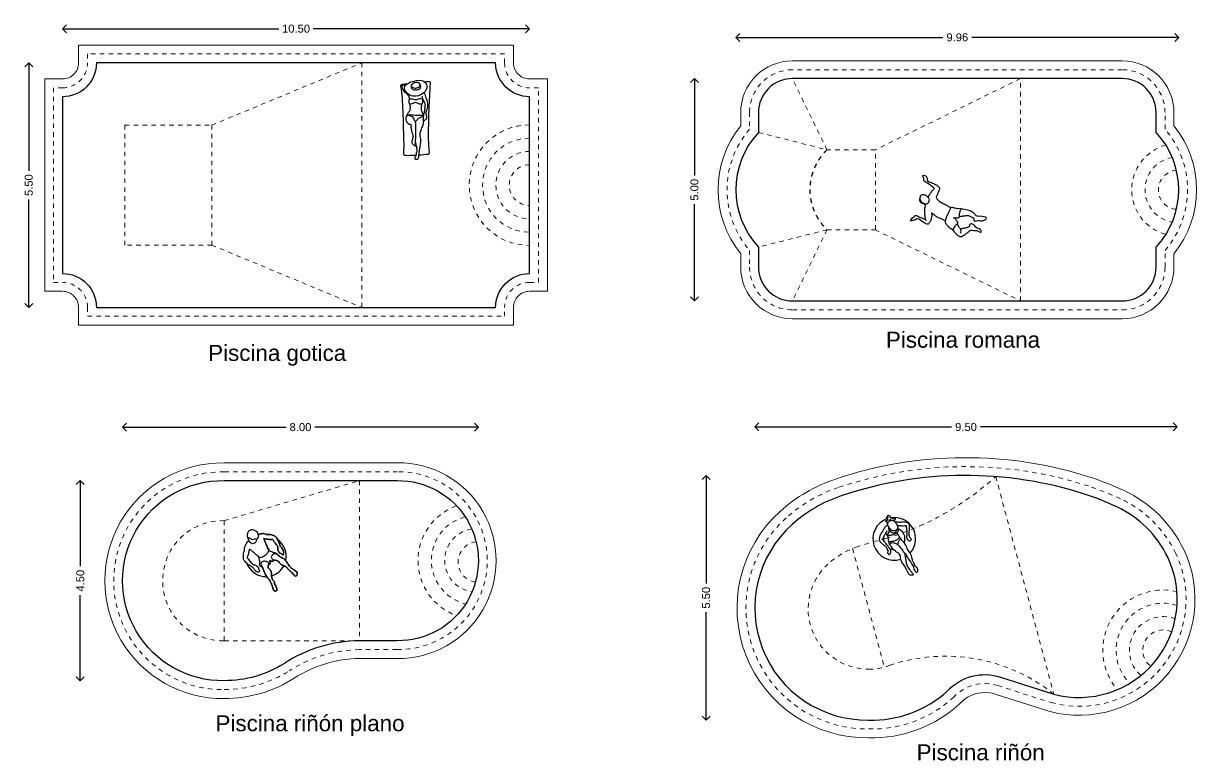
# Model space of a CAD drawing. Header units: inches. Extents: x 7.5 to 80.1, y 5.4 to 46.1.
# Drawn here: x 53.05 to 79.42, y 29.41 to 45.98 of the extents above; entities that cross this region are included whole.
import ezdxf

# ---------------------------------------------------------------- set-up
doc = ezdxf.new("R2010")
doc.units = ezdxf.units.IN
doc.header["$MEASUREMENT"] = 0
doc.linetypes.add('ACAD_ISO03W100', pattern=[30, 12, -18])
doc.layers.add('1', color=2, linetype='Continuous', lineweight=30)
doc.layers.add('2', color=253, linetype='Continuous', lineweight=5)
doc.styles.get("Standard").update_dxf_attribs({"font": 'arial.ttf'})
doc.dimstyles.new('cotas alberca', dxfattribs={"dimtxt": 0.18, "dimasz": 0.18, "dimexe": 0.18, "dimexo": 0.0625, "dimgap": 0.09, "dimtad": 0, "dimzin": 0, "dimdsep": 46, "dimtxsty": 'Standard', "dimblk": 'OPEN90', "dimcen": 0.09, "dimse1": 1, "dimse2": 1, "dimadec": 0, "dimazin": 0, "dimtfac": 1, "dimtofl": 0, "dimtmove": 0, "dimatfit": 3, "dimldrblk": 'OPEN90', "dimfxl": 0, "dimtolj": 1, "dimtzin": 0, "dimarcsym": 0})

# ---------------------------------------------------------------- blocks, each defined once
blk = doc.blocks.new('p9')
for points, knots in [([(-0.459, 0.341), (-0.455, 0.358), (-0.444, 0.392), (-0.404, 0.439), (-0.374, 0.502), (-0.337, 0.529), (-0.312, 0.547), (-0.361, 0.572), (-0.416, 0.629), (-0.532, 0.687), (-0.564, 0.724), (-0.556, 0.768), (-0.579, 0.817), (-0.585, 0.845), (-0.531, 0.844), (-0.481, 0.799), (-0.492, 0.728), (-0.446, 0.687), (-0.395, 0.68), (-0.328, 0.65), (-0.272, 0.622), (-0.217, 0.579), (-0.195, 0.544), (-0.237, 0.467), (-0.271, 0.371), (-0.287, 0.328), (-0.243, 0.29), (-0.193, 0.235), (-0.098, 0.202), (-0.023, 0.152), (0.027, 0.126), (0.052, 0.112)], [0, 0, 0, 0, 0.389444, 0.815037, 1.26673, 1.636052, 1.873709, 2.215155, 2.720513, 3.333972, 3.691036, 4.037899, 4.439691, 4.678529, 5.023621, 5.452444, 5.886294, 6.284813, 6.664282, 7.044849, 7.560827, 7.96788, 8.284426, 8.78317, 9.343903, 9.680887, 10.061334, 10.530975, 11.071461, 11.587535, 12.082485, 12.082485, 12.082485, 12.082485]), ([(-0.649, 0.332), (-0.656, 0.315), (-0.662, 0.283), (-0.647, 0.248), (-0.615, 0.215), (-0.583, 0.208), (-0.568, 0.206), (-0.556, 0.202), (-0.542, 0.192), (-0.525, 0.183), (-0.526, 0.169), (-0.528, 0.163)], [0.196673, 0.196673, 0.196673, 0.196673, 0.555802, 0.895783, 1.232327, 1.58384, 1.730633, 1.730633, 2.016401, 2.256937, 2.461508, 2.461508, 2.461508, 2.461508]), ([(-0.46, 0.225), (-0.472, 0.211), (-0.501, 0.192), (-0.572, 0.21), (-0.624, 0.244), (-0.644, 0.286), (-0.655, 0.338), (-0.625, 0.409), (-0.528, 0.399), (-0.475, 0.363), (-0.42, 0.294), (-0.446, 0.243), (-0.46, 0.225)], [0, 0, 0, 0, 0.380379, 0.830147, 1.253134, 1.612135, 2.001831, 2.43576, 2.92816, 3.374567, 3.852123, 4.306103, 4.306103, 4.306103, 4.306103]), ([(-0.528, 0.163), (-0.538, 0.136), (-0.55, 0.094), (-0.544, 0.037), (-0.543, -0.036), (-0.534, -0.125), (-0.523, -0.162), (-0.516, -0.18)], [2.461508, 2.461508, 2.461508, 2.461508, 2.797902, 3.226002, 3.691454, 4.200781, 4.61071, 4.61071, 4.61071, 4.61071]), ([(0.093, -0.392), (0.085, -0.392), (0.065, -0.352), (0.016, -0.345), (-0.011, -0.305), (-0.061, -0.251), (-0.079, -0.217), (-0.086, -0.181), (-0.065, -0.134), (-0.043, -0.066), (0, 0), (0.023, 0.063), (0.042, 0.118), (0.089, 0.115), (0.171, 0.094), (0.218, 0.086), (0.282, 0.095), (0.274, 0.072), (0.258, 0.036), (0.238, -0.029), (0.246, -0.076), (0.236, -0.103), (0.207, -0.115), (0.158, -0.114), (0.089, -0.113), (0.146, -0.128), (0.156, -0.161), (0.19, -0.184), (0.206, -0.234), (0.199, -0.253), (0.179, -0.256), (0.139, -0.308), (0.112, -0.351), (0.1, -0.391), (0.093, -0.392)], [0, 0, 0, 0, 0.353456, 0.727168, 1.097501, 1.561954, 1.897354, 2.207702, 2.589118, 3.04953, 3.530435, 3.98254, 4.362233, 4.702272, 5.199508, 5.602052, 5.988308, 6.183516, 6.528057, 6.979703, 7.348733, 7.620637, 7.900426, 8.311152, 8.663215, 8.970432, 9.291078, 9.63617, 10.01757, 10.233416, 10.455616, 10.881741, 11.302365, 11.638486, 11.638486, 11.638486, 11.638486]), ([(0.241, -0.086), (0.263, -0.082), (0.305, -0.074), (0.383, -0.066), (0.439, -0.058), (0.486, -0.085), (0.558, -0.115), (0.573, -0.125), (0.559, -0.158), (0.593, -0.202), (0.656, -0.164), (0.714, -0.194), (0.782, -0.174), (0.838, -0.157), (0.852, -0.124), (0.827, -0.092), (0.769, -0.099), (0.717, -0.073), (0.646, -0.092), (0.59, -0.045), (0.538, 0.017), (0.481, 0.044), (0.421, 0.056), (0.326, 0.075), (0.277, 0.082)], [0, 0, 0, 0, 0.439208, 0.91697, 1.314789, 1.710546, 2.151443, 2.420544, 2.701866, 3.048391, 3.473234, 3.895479, 4.349836, 4.754398, 5.043812, 5.352382, 5.749707, 6.16115, 6.600724, 7.047431, 7.536722, 7.951368, 8.374236, 9.032086, 9.032086, 9.032086, 9.032086]), ([(-0.082, -0.183), (-0.102, -0.171), (-0.138, -0.147), (-0.266, -0.102), (-0.319, -0.053), (-0.406, 0.004), (-0.368, -0.04), (-0.399, -0.171), (-0.436, -0.227), (-0.457, -0.263), (-0.52, -0.249), (-0.596, -0.199), (-0.694, -0.12), (-0.745, -0.166), (-0.78, -0.163), (-0.829, -0.185), (-0.867, -0.193), (-0.841, -0.134), (-0.803, -0.116), (-0.755, -0.047), (-0.695, -0.068), (-0.663, -0.104), (-0.608, -0.117), (-0.564, -0.135), (-0.526, -0.147)], [0, 0, 0, 0, 0.446021, 1.056501, 1.565264, 2.021772, 2.292546, 2.921322, 3.381555, 3.690311, 4.084147, 4.625705, 5.20028, 5.593764, 5.911114, 6.314653, 6.575706, 6.938877, 7.315281, 7.778716, 8.168308, 8.538542, 8.939281, 9.401153, 9.401153, 9.401153, 9.401153]), ([(0.093, -0.392), (0.111, -0.417), (0.153, -0.465), (0.2, -0.511), (0.264, -0.547), (0.31, -0.519), (0.381, -0.49), (0.467, -0.403), (0.503, -0.386), (0.559, -0.403), (0.632, -0.397), (0.688, -0.428), (0.723, -0.443), (0.739, -0.417), (0.723, -0.388), (0.683, -0.357), (0.6, -0.333), (0.584, -0.283), (0.539, -0.252), (0.506, -0.244), (0.462, -0.268), (0.474, -0.305), (0.439, -0.334), (0.389, -0.344), (0.309, -0.352), (0.283, -0.37), (0.271, -0.38)], [0, 0, 0, 0, 0.527409, 0.97569, 1.41109, 1.780437, 2.265097, 2.857767, 3.185462, 3.5821, 4.048946, 4.482172, 4.789389, 5.040948, 5.327524, 5.716004, 6.206727, 6.585597, 6.971532, 7.284135, 7.633473, 7.936544, 8.268835, 8.663298, 9.143403, 9.510936, 9.510936, 9.510936, 9.510936]), ([(0.271, -0.457), (0.278, -0.432), (0.28, -0.375), (0.231, -0.33), (0.207, -0.278), (0.195, -0.252)], [0, 0, 0, 0, 0.47435, 0.906341, 1.40438, 1.40438, 1.40438, 1.40438])]:
    blk.add_open_spline(points, degree=3, knots=knots)
blk = doc.blocks.new('_Open90')
at = {"color": 0, "linetype": 'ByBlock', "lineweight": -2}
for p, q in [((0, 0), (-1, 0)), ((-0.5, 0.5), (0, 0)), ((0, 0), (-0.5, -0.5))]:
    blk.add_line(p, q, dxfattribs=at)
blk = doc.blocks.new('*D59')
at = {"layer": '2', "color": 0, "lineweight": -2, "transparency": 16777216}
for p, q in [((69.248, 45.671), (73.722, 45.671)), ((78.844, 45.671), (74.37, 45.671))]:
    blk.add_line(p, q, dxfattribs=at)
at = {"layer": 'Defpoints', "color": 0, "transparency": 16777216}
for p in [(79.024, 45.671), (69.068, 42.243), (79.024, 42.243)]:
    blk.add_point(p, dxfattribs=at)
at = {"layer": '2', "color": 0, "lineweight": -2, "transparency": 16777216, "xscale": 0.18, "yscale": 0.18, "zscale": 0.18, "rotation": 180}
blk.add_blockref('_Open90', (69.068, 45.671), dxfattribs=at)
at = {"layer": '2', "color": 0, "lineweight": -2, "transparency": 16777216, "xscale": 0.18, "yscale": 0.18, "zscale": 0.18}
blk.add_blockref('_Open90', (79.024, 45.671), dxfattribs=at)
at = {"layer": '2', "color": 0, "transparency": 16777216, "insert": (74.046, 45.671), "char_height": 0.18, "attachment_point": 5}
blk.add_mtext('\\A1;9.96', dxfattribs=at)
blk = doc.blocks.new('*D61')
at = {"layer": '2', "color": 0, "lineweight": -2, "transparency": 16777216}
for p, q in [((68.136, 44.563), (68.136, 42.567)), ((68.136, 39.923), (68.136, 41.92))]:
    blk.add_line(p, q, dxfattribs=at)
at = {"layer": 'Defpoints', "color": 0, "transparency": 16777216}
for p in [(70.338, 44.743), (68.136, 39.743), (70.338, 39.743)]:
    blk.add_point(p, dxfattribs=at)
at = {"layer": '2', "color": 0, "lineweight": -2, "transparency": 16777216, "xscale": 0.18, "yscale": 0.18, "zscale": 0.18}
for p, rotation in [((68.136, 44.743), 90), ((68.136, 39.743), 270)]:
    blk.add_blockref('_Open90', p, dxfattribs=dict(at, rotation=rotation))
at = {"layer": '2', "color": 0, "transparency": 16777216, "insert": (68.136, 42.243), "char_height": 0.18, "attachment_point": 5, "rotation": 90}
blk.add_mtext('\\A1;5.00', dxfattribs=at)
blk = doc.blocks.new('*D101')
at = {"layer": '2', "color": 0, "lineweight": -2, "transparency": 16777216}
for p, q in [((54.109, 45.866), (58.794, 45.866)), ((64.249, 45.866), (59.564, 45.866))]:
    blk.add_line(p, q, dxfattribs=at)
at = {"layer": 'Defpoints', "color": 0, "transparency": 16777216}
for p in [(64.429, 45.866), (53.929, 42.348), (64.429, 42.348)]:
    blk.add_point(p, dxfattribs=at)
at = {"layer": '2', "color": 0, "lineweight": -2, "transparency": 16777216, "xscale": 0.18, "yscale": 0.18, "zscale": 0.18, "rotation": 180}
blk.add_blockref('_Open90', (53.929, 45.866), dxfattribs=at)
at = {"layer": '2', "color": 0, "lineweight": -2, "transparency": 16777216, "xscale": 0.18, "yscale": 0.18, "zscale": 0.18}
blk.add_blockref('_Open90', (64.429, 45.866), dxfattribs=at)
at = {"layer": '2', "color": 0, "transparency": 16777216, "insert": (59.179, 45.866), "char_height": 0.18, "attachment_point": 5}
blk.add_mtext('\\A1;10.50', dxfattribs=at)
blk = doc.blocks.new('*D102')
at = {"layer": '2', "color": 0, "lineweight": -2, "transparency": 16777216}
for p, q in [((53.169, 44.918), (53.169, 42.671)), ((53.169, 39.778), (53.169, 42.024))]:
    blk.add_line(p, q, dxfattribs=at)
at = {"layer": 'Defpoints', "color": 0, "transparency": 16777216}
for p in [(54.691, 45.098), (53.169, 39.598), (54.691, 39.598)]:
    blk.add_point(p, dxfattribs=at)
at = {"layer": '2', "color": 0, "lineweight": -2, "transparency": 16777216, "xscale": 0.18, "yscale": 0.18, "zscale": 0.18}
for p, rotation in [((53.169, 45.098), 90), ((53.169, 39.598), 270)]:
    blk.add_blockref('_Open90', p, dxfattribs=dict(at, rotation=rotation))
at = {"layer": '2', "color": 0, "transparency": 16777216, "insert": (53.169, 42.348), "char_height": 0.18, "attachment_point": 5, "rotation": 90}
blk.add_mtext('\\A1;5.50', dxfattribs=at)
blk = doc.blocks.new('p14')
for centre, start, end in [((-0.276, 0.657), 96.2001, 188.6064), ((0.328, 0.722), 355.7978, 96.1972), ((-0.214, -0.865), 175.4118, 268.0892), ((0.302, -0.837), 277.5513, 4.5779)]:
    blk.add_arc(centre, 0.0343, start, end)
for points, knots in [([(-0.054, 0.758), (-0.078, 0.751), (-0.105, 0.743), (-0.25, 0.663), (-0.202, 0.505), (-0.02, 0.397), (0.193, 0.464), (0.281, 0.588), (0.282, 0.693), (0.179, 0.822), (-0.006, 0.771), (-0.054, 0.758)], [0, 0, 0, 0, 0.417076, 1.080899, 1.739083, 2.541255, 3.365788, 4.0457, 4.604852, 5.27944, 6.141426, 6.141426, 6.141426, 6.141426]), ([(-0.309, 0.652), (-0.296, 0.563), (-0.266, 0.355), (-0.253, -0.238), (-0.236, -0.694), (-0.245, -0.82), (-0.248, -0.863)], [18.625946, 18.625946, 18.625946, 18.625946, 19.521098, 20.952491, 22.196225, 22.789276, 22.789276, 22.789276, 22.789276]), ([(-0.205, 0.668), (-0.221, 0.674), (-0.253, 0.675), (-0.293, 0.667), (-0.28, 0.612), (-0.235, 0.53), (-0.13, 0.451), (-0.119, 0.401), (-0.119, 0.369), (-0.118, 0.353)], [0, 0, 0, 0, 0.405733, 0.723759, 1.102361, 1.670511, 2.318056, 2.729226, 3.054763, 3.054763, 3.054763, 3.054763]), ([(0.002, 0.574), (-0.02, 0.575), (-0.06, 0.587), (-0.082, 0.642), (-0.064, 0.701), (0.013, 0.741), (0.133, 0.742), (0.153, 0.607), (0.088, 0.577), (0.029, 0.571), (0.002, 0.574)], [0, 0, 0, 0, 0.414544, 0.870659, 1.295959, 1.819503, 2.394709, 2.975295, 3.420238, 3.948114, 3.948114, 3.948114, 3.948114]), ([(-0.06, 0.644), (-0.053, 0.636), (-0.038, 0.615), (0.057, 0.605), (0.111, 0.639), (0.12, 0.663), (0.122, 0.675)], [0, 0, 0, 0, 0.333599, 0.878045, 1.323275, 1.65981, 1.65981, 1.65981, 1.65981]), ([(0.337, -0.835), (0.329, -0.738), (0.313, -0.509), (0.327, 0.136), (0.348, 0.526), (0.362, 0.72)], [12.546603, 12.546603, 12.546603, 12.546603, 13.487298, 14.960421, 16.302528, 16.302528, 16.302528, 16.302528]), ([(0.141, 0.253), (0.13, 0.253), (0.101, 0.256), (0.058, 0.283), (0.009, 0.3), (-0.025, 0.271), (-0.082, 0.256), (-0.113, 0.25), (-0.124, 0.284), (-0.135, 0.345), (-0.1, 0.365), (-0.047, 0.366), (0.01, 0.348), (0.048, 0.343), (0.102, 0.375), (0.182, 0.362), (0.191, 0.34), (0.197, 0.286), (0.162, 0.255), (0.148, 0.253), (0.141, 0.253)], [0, 0, 0, 0, 0.350108, 0.76368, 1.154442, 1.527688, 1.971803, 2.26078, 2.577202, 3.015819, 3.341452, 3.75629, 4.20246, 4.543283, 4.995948, 5.487588, 5.74404, 6.153757, 6.523437, 6.78599, 6.78599, 6.78599, 6.78599]), ([(0.201, -0.005), (0.2, 0.011), (0.193, 0.046), (0.158, 0.099), (0.154, 0.159), (0.166, 0.219), (0.173, 0.259), (0.174, 0.266)], [8.840374, 8.840374, 8.840374, 8.840374, 9.150271, 9.62089, 10.05758, 10.598031, 10.711756, 10.711756, 10.711756, 10.711756]), ([(0.17, 0.439), (0.174, 0.414), (0.187, 0.363), (0.215, 0.306), (0.244, 0.251), (0.234, 0.211), (0.229, 0.12), (0.213, 0.043), (0.206, 0.001), (0.203, -0.019)], [0, 0, 0, 0, 0.504013, 0.968667, 1.405118, 1.765705, 2.30922, 2.826297, 3.275726, 3.275726, 3.275726, 3.275726]), ([(0.206, -0.122), (0.214, -0.124), (0.234, -0.123), (0.238, -0.099), (0.267, -0.089), (0.281, -0.043), (0.272, 0.009), (0.259, 0.054), (0.275, 0.093), (0.291, 0.144), (0.311, 0.243), (0.297, 0.303), (0.253, 0.428), (0.233, 0.495), (0.21, 0.496), (0.201, 0.496)], [0, 0, 0, 0, 0.280752, 0.539709, 0.831718, 1.21184, 1.631972, 2.019002, 2.376484, 2.80164, 3.365176, 3.827796, 4.491906, 4.95028, 5.238713, 5.238713, 5.238713, 5.238713]), ([(0.019, -0.134), (0.014, -0.128), (0.002, -0.116), (-0.007, -0.067), (-0.1, 0.008), (-0.188, -0.019), (-0.179, 0.001), (-0.159, 0.011), (-0.108, 0.018), (0, 0), (0.134, 0.003), (0.183, -0.001), (0.199, -0.004), (0.205, -0.006)], [0, 0, 0, 0, 0.271651, 0.663179, 1.281814, 1.760624, 1.932496, 2.193487, 2.58998, 3.201016, 3.872209, 4.266282, 4.524735, 4.524735, 4.524735, 4.524735]), ([(-0.104, 0.253), (-0.102, 0.236), (-0.094, 0.177), (-0.102, 0.088), (-0.148, 0.052), (-0.167, 0.014), (-0.171, 0.004)], [3.596976, 3.596976, 3.596976, 3.596976, 3.846237, 4.44138, 4.951195, 5.100035, 5.100035, 5.100035, 5.100035]), ([(-0.177, -0.011), (-0.188, -0.04), (-0.201, -0.117), (-0.15, -0.195), (-0.062, -0.21), (-0.088, -0.244), (-0.058, -0.392), (-0.023, -0.473), (-0.042, -0.522), (-0.059, -0.594), (-0.056, -0.631), (-0.035, -0.654), (-0.008, -0.679), (0.024, -0.695), (0.024, -0.648), (0.021, -0.592), (0.032, -0.525), (0.027, -0.474), (0.032, -0.412), (0.028, -0.266), (0.041, -0.202), (0.028, -0.155), (0.019, -0.134)], [5.18106, 5.18106, 5.18106, 5.18106, 5.619255, 6.192598, 6.668665, 6.955154, 7.654695, 8.199356, 8.599666, 9.092968, 9.428682, 9.711682, 10.071376, 10.354375, 10.685469, 11.110562, 11.578059, 11.980125, 12.438453, 13.127425, 13.598367, 14.069111, 14.069111, 14.069111, 14.069111]), ([(0.023, -0.608), (0.029, -0.636), (0.038, -0.699), (0.063, -0.771), (0.042, -0.828), (0.044, -0.874), (-0.004, -0.98), (0.034, -0.992), (0.091, -0.978), (0.102, -0.939), (0.104, -0.859), (0.115, -0.775), (0.138, -0.663), (0.152, -0.557), (0.122, -0.446), (0.133, -0.376), (0.181, -0.255), (0.209, -0.193), (0.206, -0.074), (0.203, -0.025), (0.203, -0.019)], [0, 0, 0, 0, 0.532566, 1.026605, 1.452014, 1.863154, 2.441323, 2.729738, 3.148251, 3.494899, 4.000094, 4.536066, 5.144269, 5.726892, 6.323986, 6.815084, 7.451219, 7.943859, 8.643825, 8.750267, 8.750267, 8.750267, 8.750267]), ([(0.019, -0.134), (0.035, -0.13), (0.051, -0.113), (0.091, -0.067), (0.123, -0.045), (0.187, -0.028), (0.198, -0.028), (0.203, -0.028)], [0, 0, 0, 0, 0.332689, 0.823503, 1.235555, 1.73102, 1.988064, 1.988064, 1.988064, 1.988064]), ([(-0.215, -0.9), (-0.167, -0.901), (-0.101, -0.902), (-0.002, -0.898), (0.031, -0.896)], [10.6608954, 10.6608954, 10.6608954, 10.6608954, 11.2946755, 11.5906216, 11.5906216, 11.5906216, 11.5906216])]:
    blk.add_open_spline(points, degree=3, knots=knots)
for points in [[(-0.169, 0.703), (-0.206, 0.699), (-0.242, 0.695), (-0.279, 0.691)], [(0.324, 0.756), (0.294, 0.753), (0.263, 0.75), (0.232, 0.746)], [(0.187, 0.349), (0.188, 0.354), (0.188, 0.359), (0.189, 0.364)], [(0.104, -0.892), (0.17, -0.887), (0.241, -0.88), (0.307, -0.871)]]:
    blk.add_open_spline(points, degree=3)
blk = doc.blocks.new('p16')
for start, end in [(347.1631, 55.0185), (200.5234, 272.3483), (286.1747, 331.8146)]:
    blk.add_arc((0.035, -0.012), 0.457, start, end)
for points, knots in [([(-0.362, 0.401), (-0.368, 0.406), (-0.383, 0.418), (-0.378, 0.461), (-0.371, 0.535), (-0.326, 0.579), (-0.266, 0.596), (-0.222, 0.576), (-0.165, 0.545), (-0.147, 0.484), (-0.126, 0.446), (-0.151, 0.391), (-0.167, 0.372), (-0.177, 0.363)], [0, 0, 0, 0, 0.276333, 0.639871, 1.132474, 1.576663, 2.012068, 2.401272, 2.854325, 3.302223, 3.671256, 4.093021, 4.450514, 4.450514, 4.450514, 4.450514]), ([(-0.362, 0.401), (-0.368, 0.406), (-0.383, 0.418), (-0.378, 0.461), (-0.371, 0.535), (-0.326, 0.579), (-0.266, 0.596), (-0.222, 0.576), (-0.165, 0.545), (-0.152, 0.502), (-0.142, 0.477)], [0, 0, 0, 0, 0.281382, 0.651563, 1.153166, 1.605472, 2.048833, 2.445148, 2.90648, 3.362562, 3.362562, 3.362562, 3.362562]), ([(-0.116, -0.038), (-0.129, -0.026), (-0.157, 0.001), (-0.216, 0.046), (-0.278, 0.114), (-0.323, 0.14), (-0.344, 0.149), (-0.342, 0.11), (-0.363, 0.034), (-0.394, -0.053), (-0.364, -0.07), (-0.332, -0.114), (-0.308, -0.151), (-0.253, -0.2), (-0.229, -0.207), (-0.195, -0.206), (-0.167, -0.232), (-0.134, -0.26), (-0.133, -0.279), (-0.134, -0.302), (-0.103, -0.33), (-0.111, -0.351), (-0.128, -0.37), (-0.149, -0.366), (-0.184, -0.36), (-0.217, -0.321), (-0.231, -0.294), (-0.262, -0.263), (-0.282, -0.245), (-0.331, -0.214), (-0.38, -0.189), (-0.449, -0.118), (-0.475, -0.087), (-0.467, -0.041), (-0.475, 0.001), (-0.468, 0.082), (-0.446, 0.118), (-0.447, 0.176), (-0.437, 0.218), (-0.396, 0.288), (-0.365, 0.33), (-0.356, 0.342), (-0.351, 0.348)], [0, 0, 0, 0, 0.426847, 0.92557, 1.480975, 1.894432, 2.108636, 2.408891, 2.946261, 3.471218, 3.770488, 4.182157, 4.582807, 5.063438, 5.348381, 5.665357, 6.022533, 6.391936, 6.625429, 6.893533, 7.245837, 7.497834, 7.776775, 8.027289, 8.364911, 8.762773, 9.089251, 9.457305, 9.761241, 10.182211, 10.62543, 11.191793, 11.546077, 11.913532, 12.298397, 12.805768, 13.180556, 13.600001, 13.98447, 14.501352, 14.914775, 15.176079, 15.176079, 15.176079, 15.176079]), ([(-0.116, -0.038), (-0.129, -0.026), (-0.157, 0.001), (-0.216, 0.046), (-0.278, 0.114), (-0.323, 0.14), (-0.344, 0.149), (-0.342, 0.11), (-0.363, 0.034), (-0.394, -0.053), (-0.364, -0.07), (-0.332, -0.114), (-0.308, -0.151), (-0.253, -0.2), (-0.229, -0.207), (-0.195, -0.206), (-0.167, -0.232), (-0.134, -0.26), (-0.133, -0.279), (-0.134, -0.302), (-0.103, -0.33), (-0.111, -0.351), (-0.128, -0.37), (-0.149, -0.366), (-0.184, -0.36), (-0.217, -0.321), (-0.231, -0.294), (-0.262, -0.263), (-0.282, -0.245), (-0.331, -0.214), (-0.38, -0.189), (-0.449, -0.118), (-0.475, -0.087), (-0.467, -0.041), (-0.475, 0.001), (-0.468, 0.082), (-0.446, 0.118), (-0.447, 0.176), (-0.437, 0.218), (-0.396, 0.288), (-0.365, 0.33), (-0.356, 0.342), (-0.351, 0.348)], [0, 0, 0, 0, 0.426847, 0.92557, 1.480975, 1.894432, 2.108636, 2.408891, 2.946261, 3.471218, 3.770488, 4.182157, 4.582807, 5.063438, 5.348381, 5.665357, 6.022533, 6.391936, 6.625429, 6.893533, 7.245837, 7.497834, 7.776775, 8.027289, 8.364911, 8.762773, 9.089251, 9.457305, 9.761241, 10.182211, 10.62543, 11.191793, 11.546077, 11.913532, 12.298397, 12.805768, 13.180556, 13.600001, 13.98447, 14.501352, 14.914775, 15.176079, 15.176079, 15.176079, 15.176079]), ([(-0.361, 0.408), (-0.364, 0.401), (-0.354, 0.365), (-0.348, 0.325), (-0.307, 0.288), (-0.276, 0.261), (-0.217, 0.281), (-0.178, 0.322), (-0.173, 0.377), (-0.195, 0.377), (-0.213, 0.379), (-0.266, 0.361), (-0.293, 0.376), (-0.327, 0.395), (-0.349, 0.414), (-0.359, 0.412), (-0.361, 0.408)], [0, 0, 0, 0, 0.363807, 0.738469, 1.154755, 1.508528, 1.933537, 2.376054, 2.755548, 2.972218, 3.225986, 3.640777, 3.957994, 4.317409, 4.618986, 4.804091, 4.804091, 4.804091, 4.804091]), ([(-0.351, 0.348), (-0.353, 0.354), (-0.356, 0.371), (-0.362, 0.393), (-0.362, 0.401)], [-0.5361287, -0.5361287, -0.5361287, -0.5361287, -0.3638073, -0.0852378, -0.0852378, -0.0852378, -0.0852378]), ([(0.109, 0.112), (0.092, 0.142), (0.061, 0.202), (0.022, 0.299), (-0.011, 0.374), (-0.014, 0.395), (0.019, 0.376), (0.135, 0.362), (0.173, 0.367), (0.193, 0.369), (0.204, 0.33), (0.245, 0.287), (0.296, 0.217), (0.307, 0.183), (0.295, 0.146), (0.308, 0.111), (0.333, 0.075), (0.348, 0.056), (0.377, 0.057), (0.395, 0.037), (0.407, 0.018), (0.431, 0.026), (0.43, 0.044), (0.436, 0.074), (0.43, 0.107), (0.418, 0.137), (0.388, 0.186), (0.364, 0.199), (0.347, 0.246), (0.318, 0.324), (0.272, 0.411), (0.248, 0.439), (0.204, 0.454), (0.116, 0.486), (0.059, 0.474), (0.026, 0.485), (-0.017, 0.512), (-0.108, 0.483), (-0.13, 0.48), (-0.142, 0.477)], [0, 0, 0, 0, 0.574819, 1.179642, 1.693394, 1.88149, 2.178538, 2.813164, 3.171317, 3.385723, 3.717849, 4.176278, 4.708396, 5.044432, 5.384739, 5.730738, 6.111094, 6.384722, 6.673469, 6.96223, 7.223785, 7.471674, 7.70321, 8.019209, 8.342738, 8.677106, 9.103066, 9.396416, 9.781814, 10.321936, 10.887628, 11.22293, 11.60339, 12.160385, 12.59102, 12.913175, 13.308042, 13.852786, 14.197255, 14.197255, 14.197255, 14.197255]), ([(-0.142, 0.477), (-0.13, 0.48), (-0.108, 0.483), (-0.017, 0.512), (0.026, 0.485), (0.059, 0.474), (0.116, 0.486), (0.204, 0.454), (0.248, 0.439), (0.272, 0.411), (0.318, 0.324), (0.347, 0.246), (0.364, 0.199), (0.388, 0.186), (0.418, 0.137), (0.43, 0.107), (0.436, 0.074), (0.43, 0.044), (0.431, 0.026), (0.407, 0.018), (0.395, 0.037), (0.377, 0.057), (0.348, 0.056), (0.333, 0.075), (0.308, 0.111), (0.295, 0.146), (0.307, 0.183), (0.296, 0.217), (0.245, 0.287), (0.204, 0.33), (0.193, 0.369), (0.173, 0.367), (0.135, 0.362), (0.019, 0.376), (-0.014, 0.395), (-0.011, 0.374), (0.022, 0.299), (0.061, 0.202), (0.092, 0.142), (0.109, 0.112)], [-14.197255, -14.197255, -14.197255, -14.197255, -13.852786, -13.308042, -12.913175, -12.59102, -12.160385, -11.60339, -11.22293, -10.887628, -10.321936, -9.781814, -9.396416, -9.103066, -8.677106, -8.342738, -8.019209, -7.70321, -7.471674, -7.223785, -6.96223, -6.673469, -6.384722, -6.111094, -5.730738, -5.384739, -5.044432, -4.708396, -4.176278, -3.717849, -3.385723, -3.171317, -2.813164, -2.178538, -1.88149, -1.693394, -1.179642, -0.574819, 0, 0, 0, 0]), ([(-0.054, -0.245), (-0.065, -0.248), (-0.087, -0.245), (-0.105, -0.228), (-0.11, -0.2), (-0.093, -0.141), (-0.112, -0.102), (-0.126, -0.029), (-0.089, -0.04), (-0.042, -0.029), (0.034, 0.021), (0.082, 0.075), (0.106, 0.119), (0.126, 0.106), (0.16, 0.096), (0.208, 0.072), (0.255, 0.076), (0.288, 0.042), (0.298, 0.024)], [0, 0, 0, 0, 0.32422, 0.594859, 0.887354, 1.321216, 1.726768, 2.161404, 2.435584, 2.834064, 3.380538, 3.884813, 4.250492, 4.483119, 4.828123, 5.246509, 5.631568, 6.086709, 6.086709, 6.086709, 6.086709]), ([(0.109, 0.112), (0.114, 0.114), (0.126, 0.106), (0.16, 0.096), (0.208, 0.072), (0.255, 0.076), (0.288, 0.042), (0.298, 0.024)], [4.250492, 4.250492, 4.250492, 4.250492, 4.483119, 4.828123, 5.246509, 5.631568, 6.086709, 6.086709, 6.086709, 6.086709]), ([(0.159, -0.046), (0.156, -0.037), (0.153, -0.011), (0.196, 0.035), (0.232, 0.048), (0.281, 0.034), (0.298, 0.026), (0.343, -0.014), (0.38, -0.047), (0.434, -0.056), (0.489, -0.122), (0.536, -0.19), (0.558, -0.234), (0.589, -0.25), (0.598, -0.279), (0.622, -0.287), (0.645, -0.301), (0.68, -0.329), (0.73, -0.358), (0.745, -0.384), (0.733, -0.443), (0.711, -0.463), (0.683, -0.457), (0.659, -0.421), (0.623, -0.384), (0.585, -0.348), (0.552, -0.317), (0.535, -0.309), (0.523, -0.275), (0.487, -0.252), (0.443, -0.228), (0.39, -0.213), (0.333, -0.155), (0.311, -0.111), (0.243, -0.096), (0.205, -0.093), (0.172, -0.072), (0.162, -0.055), (0.159, -0.046)], [0, 0, 0, 0, 0.327695, 0.767839, 1.122405, 1.515144, 1.775604, 2.208571, 2.617592, 3.022481, 3.547476, 4.076592, 4.468507, 4.797699, 5.093142, 5.371172, 5.664634, 6.05153, 6.484033, 6.788361, 7.220352, 7.514769, 7.789247, 8.16175, 8.576592, 9.000047, 9.379726, 9.619349, 9.94663, 10.317453, 10.721289, 11.147369, 11.656007, 12.053247, 12.511541, 12.871235, 13.218117, 13.522258, 13.522258, 13.522258, 13.522258]), ([(0.298, 0.024), (0.309, 0.016), (0.343, -0.014), (0.38, -0.047), (0.434, -0.056), (0.489, -0.122), (0.536, -0.19), (0.558, -0.234), (0.589, -0.25), (0.598, -0.279), (0.622, -0.287), (0.645, -0.301), (0.68, -0.329), (0.73, -0.358), (0.745, -0.384), (0.733, -0.443), (0.711, -0.463), (0.683, -0.457), (0.659, -0.421), (0.623, -0.384), (0.585, -0.348), (0.552, -0.317), (0.535, -0.309), (0.523, -0.275), (0.487, -0.252), (0.443, -0.228), (0.39, -0.213), (0.333, -0.155), (0.311, -0.111), (0.254, -0.099), (0.23, -0.096), (0.224, -0.095)], [1.775604, 1.775604, 1.775604, 1.775604, 2.208571, 2.617592, 3.022481, 3.547476, 4.076592, 4.468507, 4.797699, 5.093142, 5.371172, 5.664634, 6.05153, 6.484033, 6.788361, 7.220352, 7.514769, 7.789247, 8.16175, 8.576592, 9.000047, 9.379726, 9.619349, 9.94663, 10.317453, 10.721289, 11.147369, 11.656007, 12.053247, 12.511541, 12.675365, 12.675365, 12.675365, 12.675365]), ([(-0.054, -0.245), (-0.065, -0.248), (-0.087, -0.245), (-0.105, -0.228), (-0.11, -0.2), (-0.093, -0.141), (-0.112, -0.102), (-0.122, -0.047), (-0.116, -0.038)], [0, 0, 0, 0, 0.32422, 0.594859, 0.887354, 1.321216, 1.726768, 2.161404, 2.161404, 2.161404, 2.161404]), ([(-0.08, -0.194), (-0.083, -0.181), (-0.07, -0.162), (-0.035, -0.115), (0.047, -0.127), (0.109, -0.161), (0.096, -0.189), (0.07, -0.277), (0.123, -0.299), (0.164, -0.368), (0.157, -0.44), (0.173, -0.515), (0.189, -0.559), (0.236, -0.585), (0.22, -0.634), (0.261, -0.671), (0.293, -0.769), (0.269, -0.795), (0.241, -0.798), (0.206, -0.778), (0.187, -0.747), (0.19, -0.694), (0.16, -0.655), (0.164, -0.623), (0.135, -0.603), (0.139, -0.565), (0.064, -0.496), (-0.01, -0.362), (-0.023, -0.284), (-0.076, -0.216), (-0.08, -0.194)], [0, 0, 0, 0, 0.352647, 0.7666, 1.277596, 1.727825, 2.014749, 2.529518, 2.926365, 3.419878, 3.913093, 4.409386, 4.7993, 5.184119, 5.546525, 5.967144, 6.531695, 6.834915, 7.124162, 7.478803, 7.81744, 8.226153, 8.620055, 8.922385, 9.232037, 9.553543, 10.121213, 10.830375, 11.359713, 11.929282, 11.929282, 11.929282, 11.929282]), ([(0.09, -0.213), (0.084, -0.232), (0.076, -0.28), (0.123, -0.299), (0.164, -0.368), (0.157, -0.44), (0.173, -0.515), (0.189, -0.559), (0.236, -0.585), (0.22, -0.634), (0.261, -0.671), (0.293, -0.769), (0.269, -0.795), (0.241, -0.798), (0.206, -0.778), (0.187, -0.747), (0.19, -0.694), (0.16, -0.655), (0.164, -0.623), (0.135, -0.603), (0.139, -0.565), (0.064, -0.496), (-0.01, -0.362), (-0.021, -0.299), (-0.047, -0.257), (-0.054, -0.245)], [2.174689, 2.174689, 2.174689, 2.174689, 2.529518, 2.926365, 3.419878, 3.913093, 4.409386, 4.7993, 5.184119, 5.546525, 5.967144, 6.531695, 6.834915, 7.124162, 7.478803, 7.81744, 8.226153, 8.620055, 8.922385, 9.232037, 9.553543, 10.121213, 10.830375, 11.359713, 11.578097, 11.578097, 11.578097, 11.578097]), ([(0.09, -0.213), (0.099, -0.206), (0.116, -0.189), (0.14, -0.149), (0.114, -0.099), (0.139, -0.119), (0.168, -0.125), (0.197, -0.123), (0.218, -0.105), (0.224, -0.095)], [0, 0, 0, 0, 0.340934, 0.728039, 1.078685, 1.312936, 1.635016, 1.941224, 2.294122, 2.294122, 2.294122, 2.294122]), ([(0.224, -0.095), (0.218, -0.105), (0.197, -0.123), (0.168, -0.125), (0.139, -0.119), (0.114, -0.099), (0.14, -0.149), (0.116, -0.189), (0.099, -0.206), (0.09, -0.213)], [-2.294122, -2.294122, -2.294122, -2.294122, -1.941224, -1.635016, -1.312936, -1.078685, -0.728039, -0.340934, 0, 0, 0, 0])]:
    blk.add_open_spline(points, degree=3, knots=knots)
blk = doc.blocks.new('*D112')
at = {"layer": '2', "color": 0, "lineweight": -2, "transparency": 16777216}
for p, q in [((55.459, 36.905), (58.955, 36.905)), ((63.099, 36.905), (59.602, 36.905))]:
    blk.add_line(p, q, dxfattribs=at)
at = {"layer": 'Defpoints', "color": 0, "transparency": 16777216}
for p in [(63.279, 36.905), (63.279, 33.909), (55.279, 33.452)]:
    blk.add_point(p, dxfattribs=at)
at = {"layer": '2', "color": 0, "lineweight": -2, "transparency": 16777216, "xscale": 0.18, "yscale": 0.18, "zscale": 0.18, "rotation": 180}
blk.add_blockref('_Open90', (55.279, 36.905), dxfattribs=at)
at = {"layer": '2', "color": 0, "lineweight": -2, "transparency": 16777216, "xscale": 0.18, "yscale": 0.18, "zscale": 0.18}
blk.add_blockref('_Open90', (63.279, 36.905), dxfattribs=at)
at = {"layer": '2', "color": 0, "transparency": 16777216, "insert": (59.279, 36.905), "char_height": 0.18, "attachment_point": 5}
blk.add_mtext('\\A1;8.00', dxfattribs=at)
blk = doc.blocks.new('*D113')
at = {"layer": '2', "color": 0, "lineweight": -2, "transparency": 16777216}
for p, q in [((54.329, 35.522), (54.329, 33.779)), ((54.329, 31.382), (54.329, 33.125))]:
    blk.add_line(p, q, dxfattribs=at)
at = {"layer": 'Defpoints', "color": 0, "transparency": 16777216}
for p in [(57.565, 35.702), (54.329, 31.202), (57.565, 31.202)]:
    blk.add_point(p, dxfattribs=at)
at = {"layer": '2', "color": 0, "lineweight": -2, "transparency": 16777216, "xscale": 0.18, "yscale": 0.18, "zscale": 0.18}
for p, rotation in [((54.329, 35.702), 90), ((54.329, 31.202), 270)]:
    blk.add_blockref('_Open90', p, dxfattribs=dict(at, rotation=rotation))
at = {"layer": '2', "color": 0, "transparency": 16777216, "insert": (54.329, 33.452), "char_height": 0.18, "attachment_point": 5, "rotation": 90}
blk.add_mtext('\\A1;4.50', dxfattribs=at)
blk = doc.blocks.new('p17')
for radius, start, end in [(0.481, 109.0213, 287.5654), (0.481, 318.0565, 99.843), (0.241, 167.1184, 190.9504), (0.241, 338.4386, 73.3161), (0.241, 242.8154, 265.4735), (0.481, 300.9906, 306.2618)]:
    blk.add_arc((0, 0), radius, start, end)
for points, knots in [([(-0.145, 0.313), (-0.157, 0.307), (-0.182, 0.292), (-0.222, 0.247), (-0.257, 0.175), (-0.296, 0.133), (-0.33, 0.067), (-0.333, 0.007), (-0.345, -0.017), (-0.336, -0.042), (-0.306, -0.084), (-0.26, -0.117), (-0.204, -0.166), (-0.182, -0.18), (-0.172, -0.202), (-0.17, -0.223), (-0.144, -0.259), (-0.143, -0.289), (-0.149, -0.301), (-0.152, -0.317), (-0.136, -0.332), (-0.123, -0.352), (-0.112, -0.353), (-0.092, -0.335), (-0.075, -0.301), (-0.074, -0.268), (-0.095, -0.227), (-0.126, -0.199), (-0.134, -0.161), (-0.166, -0.134), (-0.204, -0.092), (-0.249, -0.029), (-0.263, 0.003), (-0.252, 0.018), (-0.217, 0.089), (-0.201, 0.112), (-0.172, 0.162), (-0.158, 0.186)], [0, 0, 0, 0, 0.357757, 0.790882, 1.287609, 1.712706, 2.193504, 2.621846, 2.89636, 3.169124, 3.562912, 3.996344, 4.475201, 4.758694, 5.017444, 5.278544, 5.646324, 5.942869, 6.144654, 6.351286, 6.608926, 6.879396, 7.03804, 7.318063, 7.664044, 7.976596, 8.348936, 8.707632, 9.044891, 9.394414, 9.822317, 10.320504, 10.625471, 10.859116, 11.344275, 11.669248, 12.18024, 12.18024, 12.18024, 12.18024]), ([(-0.017, 0.404), (-0.012, 0.406), (-0.002, 0.41), (0.021, 0.428), (0.034, 0.453), (0.018, 0.484), (0.012, 0.438), (-0.007, 0.484), (-0.018, 0.433), (-0.047, 0.455), (-0.053, 0.467), (-0.085, 0.462), (-0.085, 0.499), (-0.101, 0.523), (-0.186, 0.528), (-0.126, 0.486), (-0.141, 0.477), (-0.161, 0.486), (-0.197, 0.474), (-0.161, 0.467), (-0.15, 0.441), (-0.137, 0.414), (-0.239, 0.394), (-0.142, 0.395), (-0.184, 0.347), (-0.151, 0.348), (-0.142, 0.349)], [0, 0, 0, 0, 0.217724, 0.518245, 0.820775, 1.054077, 1.311922, 1.566281, 1.858699, 2.138, 2.347149, 2.613546, 2.915464, 3.227189, 3.621799, 3.978026, 4.138948, 4.416268, 4.682027, 4.940813, 5.245454, 5.498145, 5.920243, 6.277465, 6.591078, 6.883417, 6.883417, 6.883417, 6.883417]), ([(0.025, 0.188), (0.037, 0.194), (0.061, 0.203), (0.086, 0.27), (0.038, 0.356), (0.004, 0.397), (-0.061, 0.424), (-0.096, 0.409), (-0.136, 0.39), (-0.152, 0.305), (-0.123, 0.254), (-0.035, 0.161), (0.01, 0.182), (0.025, 0.188)], [0, 0, 0, 0, 0.339428, 0.780518, 1.321556, 1.738631, 2.187207, 2.520273, 2.875302, 3.363148, 3.804583, 4.407655, 4.820561, 4.820561, 4.820561, 4.820561]), ([(-0.078, 0.416), (-0.079, 0.421), (-0.084, 0.435), (-0.103, 0.43), (-0.12, 0.418), (-0.117, 0.404), (-0.114, 0.399)], [0, 0, 0, 0, 0.2314338, 0.4560097, 0.7037281, 0.9358382, 0.9358382, 0.9358382, 0.9358382]), ([(0.074, 0.267), (0.077, 0.275), (0.088, 0.292), (0.123, 0.303), (0.2, 0.288), (0.268, 0.304), (0.266, 0.282), (0.269, 0.235), (0.286, 0.193), (0.279, 0.131), (0.282, 0.083), (0.274, 0.041), (0.282, 0.002), (0.293, -0.018), (0.31, -0.032), (0.329, -0.05), (0.348, -0.046), (0.376, -0.034), (0.389, -0.014), (0.366, 0.011), (0.348, 0.038), (0.334, 0.08), (0.332, 0.128), (0.345, 0.18), (0.342, 0.321), (0.335, 0.337), (0.298, 0.366), (0.203, 0.387), (0.129, 0.366), (0.078, 0.375), (0.04, 0.375), (0.021, 0.376)], [0, 0, 0, 0, 0.286475, 0.609576, 1.122071, 1.54845, 1.755641, 2.136699, 2.51855, 2.954503, 3.344342, 3.706895, 4.055556, 4.315768, 4.575264, 4.850578, 5.090735, 5.40062, 5.643753, 5.947702, 6.27446, 6.641827, 7.012755, 7.447712, 8.098754, 8.330419, 8.689054, 9.239786, 9.728919, 10.125666, 10.54479, 10.54479, 10.54479, 10.54479]), ([(-0.179, 0.11), (-0.175, 0.108), (-0.168, 0.104), (-0.151, 0.094), (-0.145, 0.111), (-0.124, 0.139), (-0.11, 0.168), (-0.116, 0.202), (-0.12, 0.24), (-0.123, 0.26)], [0, 0, 0, 0, 0.208104, 0.424404, 0.627647, 0.964963, 1.278203, 1.59817, 2.027839, 2.027839, 2.027839, 2.027839]), ([(0.068, 0.227), (0.075, 0.222), (0.091, 0.211), (0.087, 0.157), (0.054, 0.121), (0.004, 0.108), (-0.026, 0.087), (-0.109, 0.07), (-0.142, 0.074), (-0.178, 0.098), (-0.179, 0.107), (-0.179, 0.11)], [0, 0, 0, 0, 0.278678, 0.664323, 1.05092, 1.437904, 1.786869, 2.288639, 2.627725, 2.973355, 3.155268, 3.155268, 3.155268, 3.155268]), ([(-0.125, -0.061), (-0.129, -0.05), (-0.135, -0.017), (-0.132, 0.047), (-0.158, 0.079), (-0.168, 0.092)], [12.13615, 12.13615, 12.13615, 12.13615, 12.389993, 12.875621, 13.225099, 13.225099, 13.225099, 13.225099]), ([(0.074, -0.126), (0.08, -0.123), (0.076, -0.099), (0.088, -0.073), (0.119, -0.014), (0.147, -0.002), (0.14, 0.01), (0.134, 0.027), (0.121, 0.035), (0.111, 0.021), (0.054, -0.023), (0.005, -0.049), (-0.085, -0.06), (-0.116, -0.057), (-0.13, -0.063), (-0.122, -0.081), (-0.106, -0.118), (-0.095, -0.098), (-0.048, -0.095), (-0.001, -0.084), (0.064, -0.13), (0.074, -0.126)], [0, 0, 0, 0, 0.269965, 0.585255, 1.04343, 1.319695, 1.491191, 1.735031, 1.92427, 2.132447, 2.597278, 3.035113, 3.56207, 3.875251, 4.046418, 4.287341, 4.608665, 4.801132, 5.170099, 5.586401, 6.076879, 6.076879, 6.076879, 6.076879]), ([(-0.109, 0.242), (-0.107, 0.229), (-0.102, 0.205), (-0.101, 0.176), (-0.086, 0.166), (-0.046, 0.146), (-0.016, 0.13), (0.011, 0.132), (0.027, 0.15), (0.05, 0.178), (0.054, 0.197), (0.055, 0.206)], [0, 0, 0, 0, 0.347532, 0.633829, 0.860091, 1.233331, 1.564305, 1.834771, 2.10409, 2.438423, 2.735117, 2.735117, 2.735117, 2.735117]), ([(0.125, 0.032), (0.123, 0.035), (0.109, 0.058), (0.08, 0.086), (0.072, 0.125), (0.071, 0.142)], [10.2926318, 10.2926318, 10.2926318, 10.2926318, 10.3656409, 10.8065137, 11.170293, 11.170293, 11.170293, 11.170293]), ([(0.209, -0.297), (0.227, -0.31), (0.257, -0.342), (0.278, -0.368), (0.295, -0.42), (0.349, -0.497), (0.387, -0.539), (0.388, -0.572), (0.429, -0.614), (0.436, -0.67), (0.477, -0.741), (0.501, -0.759), (0.526, -0.743), (0.527, -0.715), (0.531, -0.665), (0.475, -0.62), (0.454, -0.576), (0.439, -0.538), (0.421, -0.518), (0.412, -0.472), (0.382, -0.35), (0.341, -0.3), (0.306, -0.254), (0.263, -0.138), (0.205, -0.062), (0.165, -0.035), (0.148, -0.008), (0.143, 0)], [0, 0, 0, 0, 0.452884, 0.77241, 1.17767, 1.725584, 2.138248, 2.444455, 2.854261, 3.282914, 3.750949, 4.034731, 4.29743, 4.590779, 4.968911, 5.394188, 5.78874, 6.141917, 6.414576, 6.792076, 7.419722, 7.866589, 8.282701, 8.903733, 9.45013, 9.879536, 10.065958, 10.065958, 10.065958, 10.065958]), ([(0.074, -0.126), (0.093, -0.144), (0.127, -0.179), (0.192, -0.271), (0.229, -0.325), (0.246, -0.39), (0.256, -0.482), (0.272, -0.571), (0.304, -0.635), (0.331, -0.681), (0.378, -0.734), (0.42, -0.782), (0.43, -0.809), (0.407, -0.82), (0.373, -0.821), (0.337, -0.817), (0.317, -0.763), (0.278, -0.715), (0.277, -0.687), (0.26, -0.67), (0.26, -0.649), (0.23, -0.604), (0.172, -0.525), (0.151, -0.489), (0.137, -0.423), (0.141, -0.381), (0.115, -0.329), (0.044, -0.301), (-0.046, -0.219), (-0.086, -0.149), (-0.104, -0.11)], [0, 0, 0, 0, 0.48865, 1.077075, 1.527759, 1.974058, 2.514201, 3.050829, 3.516088, 3.923831, 4.397192, 4.849025, 5.106691, 5.356814, 5.686153, 5.999653, 6.413419, 6.854022, 7.138931, 7.394562, 7.633624, 8.040954, 8.595892, 8.970099, 9.414565, 9.779311, 10.176705, 10.652956, 11.334069, 11.79629, 11.79629, 11.79629, 11.79629])]:
    blk.add_open_spline(points, degree=3, knots=knots)
blk.add_open_spline([(-0.179, 0.11), (-0.183, 0.118), (-0.187, 0.125), (-0.19, 0.132)], degree=3)
blk = doc.blocks.new('*D120')
at = {"layer": '2', "color": 0, "lineweight": -2, "transparency": 16777216}
for p, q in [((69.673, 36.909), (73.918, 36.909)), ((78.81, 36.909), (74.565, 36.909))]:
    blk.add_line(p, q, dxfattribs=at)
at = {"layer": 'Defpoints', "color": 0, "transparency": 16777216}
for p in [(78.99, 36.909), (78.99, 33.033), (69.493, 32.838)]:
    blk.add_point(p, dxfattribs=at)
at = {"layer": '2', "color": 0, "lineweight": -2, "transparency": 16777216, "xscale": 0.18, "yscale": 0.18, "zscale": 0.18, "rotation": 180}
blk.add_blockref('_Open90', (69.493, 36.909), dxfattribs=at)
at = {"layer": '2', "color": 0, "lineweight": -2, "transparency": 16777216, "xscale": 0.18, "yscale": 0.18, "zscale": 0.18}
blk.add_blockref('_Open90', (78.99, 36.909), dxfattribs=at)
at = {"layer": '2', "color": 0, "transparency": 16777216, "insert": (74.242, 36.909), "char_height": 0.18, "attachment_point": 5}
blk.add_mtext('\\A1;9.50', dxfattribs=at)
blk = doc.blocks.new('*D121')
at = {"layer": '2', "color": 0, "lineweight": -2, "transparency": 16777216}
for p, q in [((68.397, 35.638), (68.397, 33.392)), ((68.397, 30.498), (68.397, 32.745))]:
    blk.add_line(p, q, dxfattribs=at)
at = {"layer": 'Defpoints', "color": 0, "transparency": 16777216}
for p in [(74.234, 35.818), (68.397, 30.318), (72.053, 30.318)]:
    blk.add_point(p, dxfattribs=at)
at = {"layer": '2', "color": 0, "lineweight": -2, "transparency": 16777216, "xscale": 0.18, "yscale": 0.18, "zscale": 0.18}
for p, rotation in [((68.397, 35.818), 90), ((68.397, 30.318), 270)]:
    blk.add_blockref('_Open90', p, dxfattribs=dict(at, rotation=rotation))
at = {"layer": '2', "color": 0, "transparency": 16777216, "insert": (68.397, 33.068), "char_height": 0.18, "attachment_point": 5, "rotation": 90}
blk.add_mtext('\\A1;5.50', dxfattribs=at)

msp = doc.modelspace()

# ---------------------------------------------------------------- linework, layer by layer
at = {"color": 251, "linetype": 'ACAD_ISO03W100', "ltscale": 0.005, "true_color": 0x636466}
msp.add_rational_spline([(71.116, 43.143), (70.73, 42.768), (70.73, 42.243), (70.73, 41.719), (71.116, 41.344)], [0.853593584122, 0.851127240152, 1, 0.851127240152, 0.853593584122], degree=2, knots=[11.821632, 11.821632, 11.821632, 15.849702, 15.849702, 19.877773, 19.877773, 19.877773], dxfattribs=at)
at = {"layer": '1'}
for points in [[(63.667, 45.098), (54.691, 45.098, -0.414214), (53.929, 44.336), (53.929, 40.36, -0.414214), (54.691, 39.598), (63.667, 39.598, -0.414214), (64.429, 40.36), (64.429, 44.336, -0.414214)], [(76.93, 35.392, 0.161421), (71.435, 35.358, 0.104048), (70.33, 34.714, 0.693566), (72.053, 30.318, 0.195575), (73.825, 30.975, -0.289419), (75.018, 31.284), (76.215, 30.901, 0.044146), (76.215, 30.901, 0.639205), (78.776, 33.98, 0.172213), (77.631, 35.115, 0.026792)]]:
    msp.add_lwpolyline(points, format="xyb", close=True, dxfattribs=at)
for points in [[(78.516, 40.954, 0.394001), (78.516, 43.533), (78.516, 43.981, 0.414214), (77.754, 44.743), (70.338, 44.743, 0.414214), (69.576, 43.981), (69.576, 43.533, 0.394001), (69.576, 40.954), (69.576, 40.505, 0.414214), (70.338, 39.743), (77.754, 39.743, 0.414214), (78.516, 40.505), (78.516, 40.954)], [(57.565, 35.702), (61.45, 35.702, -1.016), (61.448, 32.102), (60.603, 32.102, 0.142209), (58.916, 31.591, -0.141515), (57.565, 31.202, -1.016), (57.565, 35.702, -5.218213)]]:
    msp.add_lwpolyline(points, format="xyb", dxfattribs=at)
at = {"layer": '2', "color": 251, "linetype": 'ACAD_ISO03W100', "ltscale": 0.005, "true_color": 0x636466}
for p, q in [((57.565, 34.802), (60.604, 35.702)), ((60.604, 35.702), (60.603, 32.102)), ((74.911, 35.792), (76.215, 30.901)), ((57.565, 32.102), (60.603, 32.102))]:
    msp.add_line(p, q, dxfattribs=at)
at = {"layer": '2', "color": 252, "true_color": 0x939598}
for points in [[(64.429, 39.96), (64.829, 39.96), (64.829, 44.736), (64.429, 44.736, -0.414214), (64.067, 45.098), (64.067, 45.498), (54.291, 45.498), (54.291, 45.098, -0.414214), (53.929, 44.736), (53.529, 44.736), (53.529, 39.96), (53.929, 39.96, -0.414214), (54.291, 39.598), (54.291, 39.198), (64.067, 39.198), (64.067, 39.598, -0.414214)], [(78.916, 40.805, 0.353188), (78.916, 43.682), (78.916, 43.981, 0.414214), (77.754, 45.143), (70.338, 45.143, 0.414214), (69.176, 43.981), (69.176, 43.682, 0.353188), (69.176, 40.805), (69.176, 40.505, 0.414214), (70.338, 39.343), (77.754, 39.343, 0.414214), (78.916, 40.505)], [(77.055, 35.772, 0.161446), (71.308, 35.737, 0.103987), (70.062, 35.01, 0.692591), (72.053, 29.918, 0.196356), (74.11, 30.694, -0.292638), (74.896, 30.903), (76.102, 30.517, 0.6408), (79.137, 34.153, 0.172435), (77.799, 35.477, 0.026912)], [(57.565, 36.102), (61.45, 36.102, -1.013091), (61.448, 31.702), (60.607, 31.702, 0.141766), (59.138, 31.258, -0.142419), (57.565, 30.802, -1.013585)]]:
    msp.add_lwpolyline(points, format="xyb", close=True, dxfattribs=at)
at = {"layer": '2', "color": 251, "linetype": 'ACAD_ISO03W100', "ltscale": 0.005, "true_color": 0x636466}
for points in [[(64.429, 40.16), (64.629, 40.16), (64.629, 44.536), (64.429, 44.536, -0.414214), (63.867, 45.098), (63.867, 45.298), (54.491, 45.298), (54.491, 45.098, -0.414214), (53.929, 44.536), (53.729, 44.536), (53.729, 40.16), (53.929, 40.16, -0.414214), (54.491, 39.598), (54.491, 39.398), (63.867, 39.398), (63.867, 39.598, -0.414214), (64.429, 40.16)], [(57.565, 32.102, -1.026667), (57.565, 34.802)], [(72.442, 34.402, 0.021731), (71.816, 34.22, 0.104323), (71.136, 33.825, 0.685587), (72.052, 31.462, 0.093907), (72.55, 31.556)]]:
    msp.add_lwpolyline(points, format="xyb", dxfattribs=at)
for points in [[(57.286, 43.698), (60.658, 45.098)], [(60.658, 39.598), (60.658, 45.098)], [(71.116, 43.143), (70.338, 44.743)], [(72.203, 41.344), (75.468, 39.743), (75.468, 44.743), (72.203, 43.143)], [(69.576, 43.533), (71.116, 43.143)], [(72.203, 41.344), (72.203, 43.143), (71.116, 43.143)], [(71.116, 41.344), (69.576, 40.954)], [(71.116, 41.344), (70.338, 39.743)], [(71.116, 41.344), (72.203, 41.344)], [(57.286, 40.998), (60.658, 39.598)], [(57.565, 32.102), (57.565, 34.802)], [(71.691, 34.173), (72.405, 31.509)]]:
    msp.add_lwpolyline(points, dxfattribs=at)
for points in [[(78.716, 40.878, 0.371926), (78.716, 43.609), (78.716, 43.981, 0.414214), (77.754, 44.943), (70.338, 44.943, 0.414214), (69.376, 43.981), (69.376, 43.609, 0.371926), (69.376, 40.878), (69.376, 40.505, 0.414214), (70.338, 39.543), (77.754, 39.543, 0.414214), (78.716, 40.505)], [(57.565, 35.902), (61.45, 35.902, -1.0144), (61.448, 31.902), (60.605, 31.902, 0.141996), (59.027, 31.425, -0.142005), (57.565, 31.002, -1.014694)], [(76.993, 35.582, 0.161434), (71.371, 35.547, 0.104016), (70.196, 34.862, 0.693042), (72.053, 30.118, 0.195957), (73.967, 30.834, -0.290802), (74.957, 31.093), (76.158, 30.709, 0.640054), (78.957, 34.067, 0.172332), (77.715, 35.296, 0.026854)]]:
    msp.add_lwpolyline(points, format="xyb", close=True, dxfattribs=at)
msp.add_lwpolyline([(55.329, 40.998), (55.329, 43.698), (57.286, 43.698), (57.286, 40.998)], close=True, dxfattribs=at)
for centre, radius, start, end in [((64.429, 42.348), 1.357, 90, 270), ((64.429, 42.348), 1.057, 90, 270), ((64.429, 42.348), 0.757, 90, 270), ((79.008, 42.243), 1.041, 105.1969, 254.8031), ((64.429, 42.348), 0.457, 90, 270), ((79.008, 42.243), 0.741, 100.1237, 259.8763), ((79.008, 42.243), 0.441, 94.6353, 265.3647), ((70.577, 40.603), 6.475, 286.7376, 312.0065), ((63.236, 33.901), 1.315, 110.5138, 249.4216), ((63.231, 33.909), 1.01, 104.804, 255.196), ((63.235, 33.909), 0.714, 99.142, 260.858), ((63.279, 33.873), 0.457, 97.1808, 262.8192), ((78.673, 31.887), 1.357, 76.6948, 220.826), ((78.673, 31.887), 1.057, 72.6323, 224.8885), ((78.673, 31.887), 0.757, 68.637, 228.8839), ((78.673, 31.887), 0.457, 64.8971, 232.9388), ((73.78, 27.86), 3.896, 51.3168, 108.4034)]:
    msp.add_arc(centre, radius, start, end, dxfattribs=at)

# ---------------------------------------------------------------- block references
for name, p in [('p14', (61.84, 43.919)), ('p9', (73.853, 41.728)), ('p17', (72.629, 34.393)), ('p16', (58.467, 34.013))]:
    msp.add_blockref(name, p)

# ---------------------------------------------------------------- texts
for s, p in [('Piscina romana', (72.441, 38.691)), ('Piscina gotica', (57.204, 38.394)), ('Piscina riñón plano', (57.369, 30.066)), ('Piscina riñón', (73.132, 29.412))]:
    msp.add_text(s, height=0.36).set_placement(p)

# ---------------------------------------------------------------- dimensions: what is measured, and where the dimension line sits
at = {"layer": '2'}
for base, p1, p2, picture, middle in [((64.429, 45.866), (53.929, 42.348), (64.429, 42.348), '*D101', (59.179, 45.866)), ((79.024, 45.671), (69.068, 42.243), (79.024, 42.243), '*D59', (74.046, 45.671)), ((63.279, 36.905), (55.279, 33.452), (63.279, 33.909), '*D112', (59.279, 36.905)), ((78.99, 36.909), (69.493, 32.838), (78.99, 33.033), '*D120', (74.242, 36.909))]:
    dim = msp.add_linear_dim(base=base, p1=p1, p2=p2, dimstyle='cotas alberca', dxfattribs=at)
    dim.commit()
    dim.dimension.update_dxf_attribs({"geometry": picture, "text_midpoint": middle})
for base, p1, p2, picture, middle in [((53.169, 39.598), (54.691, 45.098), (54.691, 39.598), '*D102', (53.169, 42.348)), ((68.136, 39.743), (70.338, 44.743), (70.338, 39.743), '*D61', (68.136, 42.243)), ((54.329, 31.202), (57.565, 35.702), (57.565, 31.202), '*D113', (54.329, 33.452)), ((68.397, 30.318), (74.234, 35.818), (72.053, 30.318), '*D121', (68.397, 33.068))]:
    dim = msp.add_linear_dim(base=base, p1=p1, p2=p2, angle=90, dimstyle='cotas alberca', dxfattribs=at)
    dim.commit()
    dim.dimension.update_dxf_attribs({"geometry": picture, "text_midpoint": middle})

doc.saveas('drawing.dxf')
